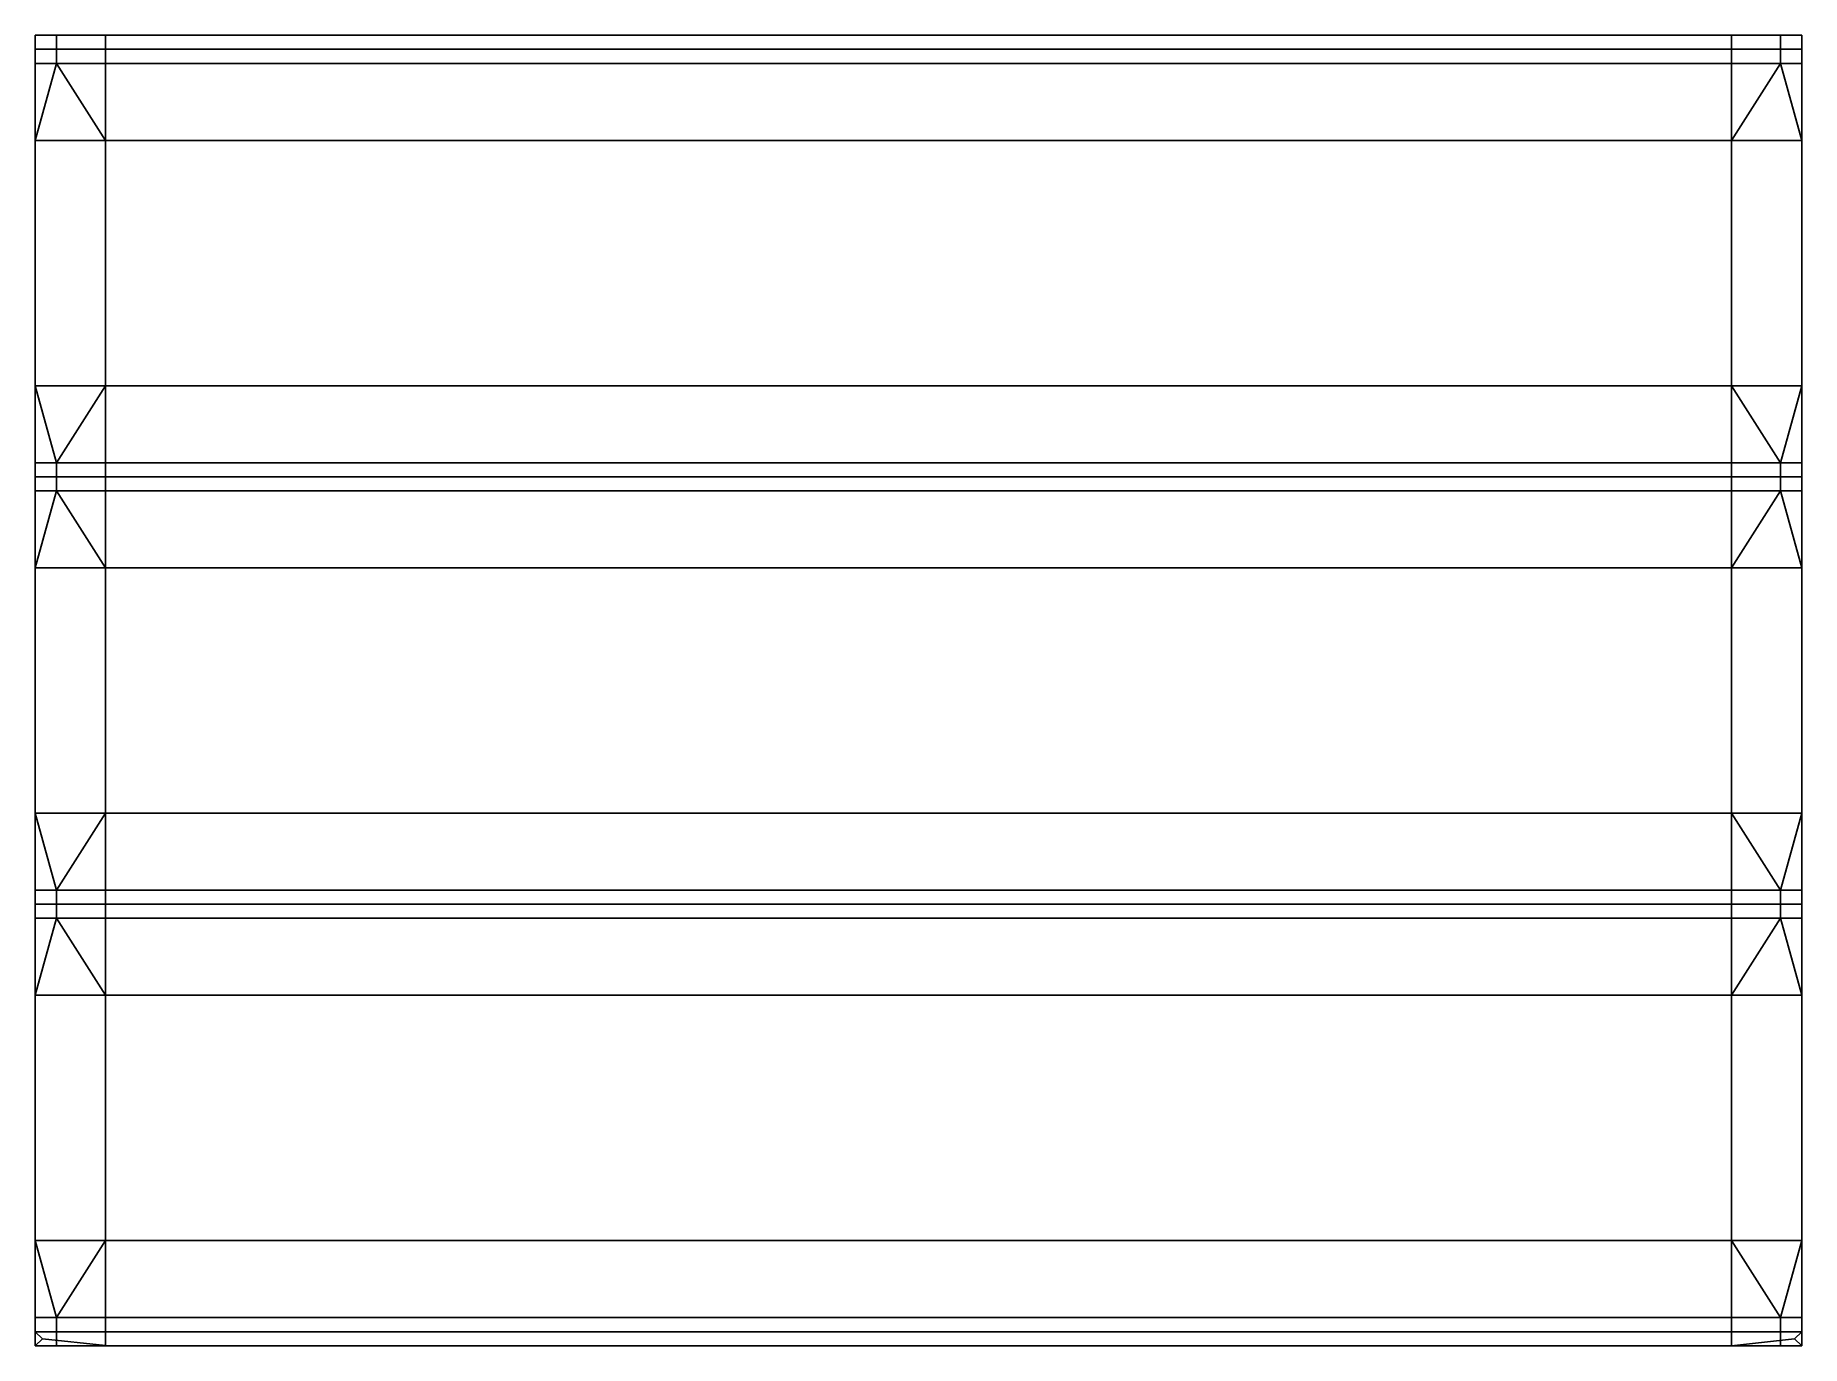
# Model space of a CAD drawing. Extents: x -1.26 to 1.26, y -3.03 to -1.16.
import ezdxf

# ---------------------------------------------------------------- set-up
doc = ezdxf.new("R2010")
doc.units = 0
doc.layers.add('TENT', color=3, linetype='CONTINUOUS')

msp = doc.modelspace()

# ---------------------------------------------------------------- linework, layer by layer
at = {"layer": 'TENT'}
for points in [[(-1.23, -1.18, 2.9936), (-1.26, -1.18, 2.92), (-1.26, -1.16, 2.91), (-1.23, -1.16, 2.9836)], [(-1.23, -1.16, 2.9836), (-1.26, -1.16, 2.91), (-1.16, -1.16, 2.96)], [(-1.26, -1.18, 2.92), (-1.26, -1.18, 2.24), (-1.26, -1.18, 2.24), (-1.26, -1.16, 2.91)], [(-1.23, -1.2, 2.9836), (-1.26, -1.2, 2.91), (-1.26, -1.18, 2.92), (-1.23, -1.18, 2.9936)], [(-1.26, -1.18, 2.24), (-1.26, -1.31, 2.9), (-1.26, -1.66, 2.9), (-1.26, -1.75, 2.24)], [(-1.26, -1.2, 2.91), (-1.26, -1.18, 2.24), (-1.26, -1.18, 2.24), (-1.26, -1.18, 2.92)], [(-1.26, -1.31, 2.9), (-1.26, -1.18, 2.24), (-1.26, -1.18, 2.24), (-1.26, -1.2, 2.91)], [(-1.16, -1.16, 3.01), (-1.23, -1.16, 2.9836), (-1.16, -1.16, 2.96)], [(-1.16, -1.18, 3.02), (-1.23, -1.18, 2.9936), (-1.23, -1.16, 2.9836), (-1.16, -1.16, 3.01)], [(-1.16, -1.2, 3.01), (-1.23, -1.2, 2.9836), (-1.23, -1.18, 2.9936), (-1.16, -1.18, 3.02)], [(1.16, -1.18, 3.02), (-1.16, -1.18, 3.02), (-1.16, -1.16, 3.01), (1.16, -1.16, 3.01)], [(1.16, -1.16, 3.01), (-1.16, -1.16, 3.01), (-1.16, -1.16, 2.96), (1.16, -1.16, 2.96)], [(-1.16, -1.18, 3.02), (1.16, -1.18, 3.02), (1.16, -1.2, 3.01), (-1.16, -1.2, 3.01)], [(1.16, -1.16, 3.01), (1.23, -1.16, 2.9836), (1.23, -1.18, 2.9936), (1.16, -1.18, 3.02)], [(1.16, -1.16, 2.96), (1.16, -1.16, 2.96), (1.26, -1.16, 2.91), (1.23, -1.16, 2.9836)], [(1.16, -1.16, 2.96), (1.16, -1.16, 2.96), (1.23, -1.16, 2.9836), (1.16, -1.16, 3.01)], [(1.16, -1.18, 3.02), (1.23, -1.18, 2.9936), (1.23, -1.2, 2.9836), (1.16, -1.2, 3.01)], [(1.23, -1.16, 2.9836), (1.26, -1.16, 2.91), (1.26, -1.18, 2.92), (1.23, -1.18, 2.9936)], [(1.23, -1.18, 2.9936), (1.26, -1.18, 2.92), (1.26, -1.2001, 2.91), (1.23, -1.2, 2.9836)], [(1.26, -1.16, 2.91), (1.26, -1.18, 2.24), (1.26, -1.18, 2.24), (1.26, -1.18, 2.92)], [(1.26, -1.75, 2.24), (1.26, -1.66, 2.9), (1.26, -1.31, 2.9), (1.26, -1.18, 2.24)], [(1.26, -1.18, 2.92), (1.26, -1.18, 2.24), (1.26, -1.18, 2.24), (1.26, -1.2, 2.91)], [(1.26, -1.2, 2.91), (1.26, -1.18, 2.24), (1.26, -1.18, 2.24), (1.26, -1.31, 2.9)], [(-1.23, -1.2, 2.9836), (-1.23, -1.2, 2.9836), (-1.26, -1.31, 2.9), (-1.26, -1.2, 2.91)], [(-1.16, -1.31, 3), (-1.16, -1.31, 3), (-1.26, -1.31, 2.9), (-1.23, -1.2, 2.9836)], [(-1.16, -1.31, 3), (-1.16, -1.31, 3), (-1.23, -1.2, 2.9836), (-1.16, -1.2, 3.01)], [(-1.16, -1.2, 3.01), (1.16, -1.2, 3.01), (1.16, -1.31, 3), (-1.16, -1.31, 3)], [(1.23, -1.2, 2.9836), (1.23, -1.2, 2.9836), (1.26, -1.31, 2.9), (1.16, -1.31, 3)], [(1.16, -1.2, 3.01), (1.16, -1.2, 3.01), (1.23, -1.2, 2.9836), (1.16, -1.31, 3)], [(1.26, -1.2001, 2.91), (1.26, -1.2001, 2.91), (1.26, -1.31, 2.9), (1.23, -1.2, 2.9836)], [(-1.16, -1.66, 3), (-1.26, -1.66, 2.9), (-1.26, -1.31, 2.9), (-1.16, -1.31, 3)], [(-1.16, -1.31, 3), (1.16, -1.31, 3), (1.16, -1.66, 3), (-1.16, -1.66, 3)], [(1.16, -1.31, 3), (1.26, -1.31, 2.9), (1.26, -1.66, 2.9), (1.16, -1.66, 3)], [(-1.26, -1.77, 2.91), (-1.26, -1.77, 2.91), (-1.26, -1.66, 2.9), (-1.23, -1.77, 2.9836)], [(-1.23, -1.77, 2.9836), (-1.23, -1.77, 2.9836), (-1.26, -1.66, 2.9), (-1.16, -1.66, 3)], [(-1.26, -1.75, 2.24), (-1.26, -1.75, 2.24), (-1.26, -1.66, 2.9), (-1.26, -1.77, 2.91)], [(-1.16, -1.77, 3.01), (-1.16, -1.77, 3.01), (-1.23, -1.77, 2.9836), (-1.16, -1.66, 3)], [(1.16, -1.77, 3.01), (-1.16, -1.77, 3.01), (-1.16, -1.66, 3), (1.16, -1.66, 3)], [(1.16, -1.66, 3), (1.16, -1.66, 3), (1.23, -1.77, 2.9836), (1.16, -1.77, 3.01)], [(1.16, -1.66, 3), (1.16, -1.66, 3), (1.26, -1.66, 2.9), (1.23, -1.77, 2.9836)], [(1.23, -1.77, 2.9836), (1.23, -1.77, 2.9836), (1.26, -1.66, 2.9), (1.26, -1.77, 2.91)], [(1.26, -1.77, 2.91), (1.26, -1.77, 2.91), (1.26, -1.66, 2.9), (1.26, -1.75, 2.24)], [(-1.26, -1.79, 1.72), (-1.26, -1.79, 1.72), (-1.26, -1.75, 2.24), (-1.26, -1.77, 2.91)], [(-1.26, -1.79, 1.72), (-1.26, -1.79, 1.72), (-1.26, -1.75, 1.72), (-1.26, -1.75, 2.24)], [(1.26, -1.77, 2.91), (1.26, -1.77, 2.91), (1.26, -1.75, 2.24), (1.26, -1.79, 1.72)], [(1.26, -1.75, 2.24), (1.26, -1.75, 2.24), (1.26, -1.75, 1.72), (1.26, -1.79, 1.72)], [(-1.23, -1.79, 2.9936), (-1.26, -1.79, 2.92), (-1.26, -1.77, 2.91), (-1.23, -1.77, 2.9836)], [(-1.26, -1.79, 2.92), (-1.26, -1.79, 1.72), (-1.26, -1.79, 1.72), (-1.26, -1.77, 2.91)], [(-1.16, -1.79, 3.02), (-1.23, -1.79, 2.9936), (-1.23, -1.77, 2.9836), (-1.16, -1.77, 3.01)], [(1.16, -1.79, 3.02), (-1.16, -1.79, 3.02), (-1.16, -1.77, 3.01), (1.16, -1.77, 3.01)], [(1.16, -1.77, 3.01), (1.23, -1.77, 2.9836), (1.23, -1.79, 2.9936), (1.16, -1.79, 3.02)], [(1.23, -1.77, 2.9836), (1.26, -1.77, 2.91), (1.26, -1.79, 2.92), (1.23, -1.79, 2.9936)], [(1.26, -1.77, 2.91), (1.26, -1.79, 1.72), (1.26, -1.79, 1.72), (1.26, -1.79, 2.92)], [(-1.23, -1.81, 2.9836), (-1.26, -1.81, 2.91), (-1.26, -1.79, 2.92), (-1.23, -1.79, 2.9936)], [(-1.26, -1.79, 1.72), (-1.26, -1.92, 2.9), (-1.26, -2.27, 2.9), (-1.26, -2.4, 1.72)], [(-1.26, -1.92, 2.9), (-1.26, -1.79, 1.72), (-1.26, -1.79, 1.72), (-1.26, -1.81, 2.91)], [(-1.26, -1.81, 2.91), (-1.26, -1.79, 1.72), (-1.26, -1.79, 1.72), (-1.26, -1.79, 2.92)], [(-1.23, -1.81, 2.9836), (-1.23, -1.81, 2.9836), (-1.26, -1.92, 2.9), (-1.26, -1.81, 2.91)], [(-1.16, -1.92, 3), (-1.16, -1.92, 3), (-1.26, -1.92, 2.9), (-1.23, -1.81, 2.9836)], [(-1.16, -1.81, 3.01), (-1.23, -1.81, 2.9836), (-1.23, -1.79, 2.9936), (-1.16, -1.79, 3.02)], [(-1.16, -1.92, 3), (-1.16, -1.92, 3), (-1.23, -1.81, 2.9836), (-1.16, -1.81, 3.01)], [(-1.16, -1.79, 3.02), (1.16, -1.79, 3.02), (1.16, -1.81, 3.01), (-1.16, -1.81, 3.01)], [(-1.16, -1.81, 3.01), (1.16, -1.81, 3.01), (1.16, -1.92, 3), (-1.16, -1.92, 3)], [(1.16, -1.79, 3.02), (1.23, -1.79, 2.9936), (1.23, -1.81, 2.9836), (1.16, -1.81, 3.01)], [(1.23, -1.81, 2.9836), (1.23, -1.81, 2.9836), (1.26, -1.92, 2.9), (1.16, -1.92, 3)], [(1.16, -1.81, 3.01), (1.16, -1.81, 3.01), (1.23, -1.81, 2.9836), (1.16, -1.92, 3)], [(1.23, -1.79, 2.9936), (1.26, -1.79, 2.92), (1.26, -1.81, 2.91), (1.23, -1.81, 2.9836)], [(1.26, -1.8101, 2.91), (1.26, -1.8101, 2.91), (1.26, -1.92, 2.9), (1.23, -1.81, 2.9836)], [(1.26, -2.4, 1.72), (1.26, -2.27, 2.9), (1.26, -1.92, 2.9), (1.26, -1.79, 1.72)], [(1.26, -1.81, 2.91), (1.26, -1.79, 1.72), (1.26, -1.79, 1.72), (1.26, -1.92, 2.9)], [(1.26, -1.79, 2.92), (1.26, -1.79, 1.72), (1.26, -1.79, 1.72), (1.26, -1.81, 2.91)], [(-1.16, -2.27, 3), (-1.26, -2.27, 2.9), (-1.26, -1.92, 2.9), (-1.16, -1.92, 3)], [(-1.16, -1.92, 3), (1.16, -1.92, 3), (1.16, -2.27, 3), (-1.16, -2.27, 3)], [(1.16, -1.92, 3), (1.26, -1.92, 2.9), (1.26, -2.27, 2.9), (1.16, -2.27, 3)], [(-1.26, -2.38, 2.91), (-1.26, -2.38, 2.91), (-1.26, -2.27, 2.9), (-1.23, -2.38, 2.9836)], [(-1.23, -2.38, 2.9836), (-1.23, -2.38, 2.9836), (-1.26, -2.27, 2.9), (-1.16, -2.27, 3)], [(-1.26, -2.4, 1.72), (-1.26, -2.4, 1.72), (-1.26, -2.27, 2.9), (-1.26, -2.38, 2.91)], [(-1.16, -2.38, 3.01), (-1.16, -2.38, 3.01), (-1.23, -2.38, 2.9836), (-1.16, -2.27, 3)], [(1.16, -2.38, 3.01), (-1.16, -2.38, 3.01), (-1.16, -2.27, 3), (1.16, -2.27, 3)], [(1.16, -2.27, 3), (1.16, -2.27, 3), (1.23, -2.38, 2.9836), (1.16, -2.38, 3.01)], [(1.16, -2.27, 3), (1.16, -2.27, 3), (1.26, -2.27, 2.9), (1.23, -2.38, 2.9836)], [(1.23, -2.38, 2.9836), (1.23, -2.38, 2.9836), (1.26, -2.27, 2.9), (1.26, -2.38, 2.91)], [(1.26, -2.38, 2.91), (1.26, -2.38, 2.91), (1.26, -2.27, 2.9), (1.26, -2.4, 1.72)], [(-1.23, -2.4, 2.9936), (-1.26, -2.4, 2.92), (-1.26, -2.38, 2.91), (-1.23, -2.38, 2.9836)], [(-1.26, -2.4, 2.92), (-1.26, -2.4, 1.72), (-1.26, -2.4, 1.72), (-1.26, -2.38, 2.91)], [(-1.16, -2.4, 3.02), (-1.23, -2.4, 2.9936), (-1.23, -2.38, 2.9836), (-1.16, -2.38, 3.01)], [(1.16, -2.4, 3.02), (-1.16, -2.4, 3.02), (-1.16, -2.38, 3.01), (1.16, -2.38, 3.01)], [(1.16, -2.38, 3.01), (1.23, -2.38, 2.9836), (1.23, -2.4, 2.9936), (1.16, -2.4, 3.02)], [(1.23, -2.38, 2.9836), (1.26, -2.38, 2.91), (1.26, -2.4, 2.92), (1.23, -2.4, 2.9936)], [(1.26, -2.38, 2.91), (1.26, -2.4, 1.72), (1.26, -2.4, 1.72), (1.26, -2.4, 2.92)], [(-1.23, -2.42, 2.9836), (-1.26, -2.42, 2.91), (-1.26, -2.4, 2.92), (-1.23, -2.4, 2.9936)], [(-1.26, -2.42, 2.91), (-1.26, -2.4, 1.72), (-1.26, -2.4, 1.72), (-1.26, -2.4, 2.92)], [(-1.26, -2.4, 1.72), (-1.26, -2.53, 2.9), (-1.26, -2.88, 2.9), (-1.26, -3.01, 1.72)], [(-1.26, -2.53, 2.9), (-1.26, -2.4, 1.72), (-1.26, -2.4, 1.72), (-1.26, -2.42, 2.91)], [(-1.16, -2.42, 3.01), (-1.23, -2.42, 2.9836), (-1.23, -2.4, 2.9936), (-1.16, -2.4, 3.02)], [(-1.16, -2.4, 3.02), (1.16, -2.4, 3.02), (1.16, -2.42, 3.01), (-1.16, -2.42, 3.01)], [(1.16, -2.4, 3.02), (1.23, -2.4, 2.9936), (1.23, -2.42, 2.9836), (1.16, -2.42, 3.01)], [(1.23, -2.4, 2.9936), (1.26, -2.4, 2.92), (1.26, -2.42, 2.91), (1.23, -2.42, 2.9836)], [(1.26, -2.4, 2.92), (1.26, -2.4, 1.72), (1.26, -2.4, 1.72), (1.26, -2.42, 2.91)], [(1.26, -3.01, 1.72), (1.26, -2.88, 2.9), (1.26, -2.53, 2.9), (1.26, -2.4, 1.72)], [(1.26, -2.42, 2.91), (1.26, -2.4, 1.72), (1.26, -2.4, 1.72), (1.26, -2.53, 2.9)], [(-1.16, -2.53, 3), (-1.16, -2.53, 3), (-1.26, -2.53, 2.9), (-1.23, -2.42, 2.9836)], [(-1.23, -2.42, 2.9836), (-1.23, -2.42, 2.9836), (-1.26, -2.53, 2.9), (-1.26, -2.42, 2.91)], [(-1.16, -2.53, 3), (-1.16, -2.53, 3), (-1.23, -2.42, 2.9836), (-1.16, -2.42, 3.01)], [(-1.16, -2.42, 3.01), (1.16, -2.42, 3.01), (1.16, -2.53, 3), (-1.16, -2.53, 3)], [(1.23, -2.42, 2.9836), (1.23, -2.42, 2.9836), (1.26, -2.53, 2.9), (1.16, -2.53, 3)], [(1.16, -2.42, 3.01), (1.16, -2.42, 3.01), (1.23, -2.42, 2.9836), (1.16, -2.53, 3)], [(1.26, -2.42, 2.91), (1.26, -2.42, 2.91), (1.26, -2.53, 2.9), (1.23, -2.42, 2.9836)], [(-1.16, -2.88, 3), (-1.26, -2.88, 2.9), (-1.26, -2.53, 2.9), (-1.16, -2.53, 3)], [(1.16, -2.88, 3), (-1.16, -2.88, 3), (-1.16, -2.53, 3), (1.16, -2.53, 3)], [(1.16, -2.53, 3), (1.26, -2.53, 2.9), (1.26, -2.88, 2.9), (1.16, -2.88, 3)], [(-1.23, -2.99, 2.9836), (-1.23, -2.99, 2.9836), (-1.26, -2.88, 2.9), (-1.16, -2.88, 3)], [(-1.26, -2.9899, 2.91), (-1.26, -2.9899, 2.91), (-1.26, -2.88, 2.9), (-1.23, -2.99, 2.9836)], [(-1.26, -3.01, 1.72), (-1.26, -3.01, 1.72), (-1.26, -2.88, 2.9), (-1.26, -2.9899, 2.91)], [(-1.16, -2.99, 3.01), (-1.16, -2.99, 3.01), (-1.23, -2.99, 2.9836), (-1.16, -2.88, 3)], [(1.16, -2.99, 3.01), (-1.16, -2.99, 3.01), (-1.16, -2.88, 3), (1.16, -2.88, 3)], [(1.16, -2.88, 3), (1.16, -2.88, 3), (1.26, -2.88, 2.9), (1.23, -2.99, 2.9836)], [(1.16, -2.88, 3), (1.16, -2.88, 3), (1.23, -2.99, 2.9836), (1.16, -2.99, 3.01)], [(1.23, -2.99, 2.9836), (1.23, -2.99, 2.9836), (1.26, -2.88, 2.9), (1.26, -2.99, 2.91)], [(1.26, -2.99, 2.91), (1.26, -2.99, 2.91), (1.26, -2.88, 2.9), (1.26, -3.01, 1.72)], [(-1.23, -3.01, 2.9936), (-1.26, -3.01, 2.92), (-1.26, -2.9899, 2.91), (-1.23, -2.99, 2.9836)], [(-1.26, -3.01, 2.92), (-1.26, -3.01, 1.72), (-1.26, -3.01, 1.72), (-1.26, -2.9899, 2.91)], [(-1.16, -3.01, 3.02), (-1.23, -3.01, 2.9936), (-1.23, -2.99, 2.9836), (-1.16, -2.99, 3.01)], [(1.16, -3.01, 3.02), (-1.16, -3.01, 3.02), (-1.16, -2.99, 3.01), (1.16, -2.99, 3.01)], [(1.16, -2.99, 3.01), (1.23, -2.99, 2.9836), (1.23, -3.01, 2.9936), (1.16, -3.01, 3.02)], [(1.23, -2.99, 2.9836), (1.26, -2.99, 2.91), (1.26, -3.01, 2.92), (1.23, -3.01, 2.9936)], [(1.26, -2.99, 2.91), (1.26, -3.01, 1.72), (1.26, -3.01, 1.72), (1.26, -3.01, 2.92)], [(-1.23, -3.03, 2.9836), (-1.26, -3.03, 2.91), (-1.26, -3.01, 2.92), (-1.23, -3.01, 2.9936)], [(-1.26, -3.03, 2.91), (-1.26, -3.01, 1.72), (-1.26, -3.01, 1.72), (-1.26, -3.01, 2.92)], [(-1.25, -3.02, 1.72), (-1.26, -3.01, 1.72), (-1.26, -3.01, 1.72), (-1.26, -3.03, 2.91)], [(-1.25, -3.02, 1.72), (-1.25, -3.02, 1.72), (-1.26, -3.03, 2.91), (-1.16, -3.0299, 2.96)], [(-1.16, -3.03, 3.01), (-1.23, -3.03, 2.9836), (-1.23, -3.01, 2.9936), (-1.16, -3.01, 3.02)], [(-1.16, -3.01, 3.02), (1.16, -3.01, 3.02), (1.16, -3.03, 3.01), (-1.16, -3.03, 3.01)], [(1.16, -3.01, 3.02), (1.23, -3.01, 2.9936), (1.23, -3.03, 2.9836), (1.16, -3.03, 3.01)], [(1.26, -3.03, 2.91), (1.25, -3.02, 1.72), (1.16, -3.03, 2.96)], [(1.23, -3.01, 2.9936), (1.26, -3.01, 2.92), (1.26, -3.03, 2.91), (1.23, -3.03, 2.9836)], [(1.26, -3.03, 2.91), (1.26, -3.01, 1.72), (1.26, -3.01, 1.72), (1.25, -3.02, 1.72)], [(1.26, -3.01, 2.92), (1.26, -3.01, 1.72), (1.26, -3.01, 1.72), (1.26, -3.03, 2.91)], [(-1.16, -3.03, 2.96), (-1.16, -3.03, 2.96), (-1.26, -3.03, 2.91), (-1.23, -3.03, 2.9836)], [(-1.16, -3.03, 2.96), (-1.16, -3.03, 2.96), (-1.23, -3.03, 2.9836), (-1.16, -3.03, 3.01)], [(-1.16, -3.03, 3.01), (1.16, -3.03, 3.01), (1.16, -3.03, 2.96), (-1.16, -3.03, 2.96)], [(1.16, -3.03, 3.01), (1.23, -3.03, 2.9836), (1.16, -3.03, 2.96)], [(1.23, -3.03, 2.9836), (1.26, -3.03, 2.91), (1.16, -3.03, 2.96)]]:
    msp.add_3dface(points, dxfattribs=at)

doc.saveas('drawing.dxf')
